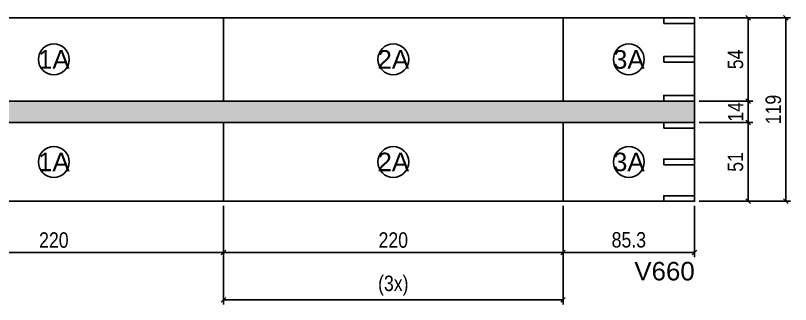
# Model space of a CAD drawing. Extents: x 3309 to 9563, y -2522 to 14608.
# Drawn here: x 7054 to 7556, y 8282 to 8470 of the extents above; entities that cross this region are included whole.
import ezdxf
from ezdxf.enums import TextEntityAlignment as Align

# ---------------------------------------------------------------- set-up
doc = ezdxf.new("R2010")
doc.units = 0
doc.header["$PDMODE"] = 35
doc.header["$PDSIZE"] = -10
for name, color, linetype in [('5', 5, 'Continuous'), ('COTA', 241, 'Continuous'), ('Painéis', 200, 'Continuous'), ('Romaneio', 10, 'Continuous')]:
    doc.layers.add(name, color=color, linetype=linetype)
doc.styles.add('ARIAL', font='arial.ttf')
doc.styles.add('COTA TECNICA', font='techl___.ttf', dxfattribs={"height": 10})
doc.styles.get("Standard").update_dxf_attribs({"font": 'arial.ttf'})
doc.dimstyles.new('PAINEL', dxfattribs={"dimtxt": 10, "dimasz": 3, "dimexe": 3, "dimexo": 3, "dimgap": 3, "dimtad": 1, "dimdec": 1, "dimzin": 12, "dimdsep": 46, "dimtxsty": 'COTA TECNICA', "dimblk1": 'OBLIQUE', "dimblk2": 'OBLIQUE', "dimsah": 1, "dimcen": 0.9, "dimclrd": 4, "dimclre": 4, "dimclrt": 240, "dimadec": 1, "dimazin": 3, "dimtfac": 1, "dimtdec": 1, "dimtmove": 0, "dimatfit": 3, "dimfxl": 1, "dimtolj": 1, "dimtzin": 12, "dimarcsym": 0})

# ---------------------------------------------------------------- blocks, each defined once
blk = doc.blocks.new('_Oblique')
at = {"color": 0, "linetype": 'ByBlock', "lineweight": -2}
blk.add_line((-0.5, -0.5), (0.5, 0.5), dxfattribs=at)
blk = doc.blocks.new('*D2804')
at = {"layer": 'COTA', "color": 4, "lineweight": -2, "transparency": 16777216}
for p, q in [((6968.86, 8346.34), (6968.86, 8312.99)), ((7188.86, 8346.34), (7188.86, 8312.99)), ((6968.86, 8315.99), (7188.86, 8315.99))]:
    blk.add_line(p, q, dxfattribs=at)
at = {"layer": 'Defpoints', "color": 0, "transparency": 16777216}
for p in [(6968.86, 8349.34), (7188.86, 8349.34), (7188.86, 8315.99)]:
    blk.add_point(p, dxfattribs=at)
at = {"layer": 'COTA', "color": 4, "lineweight": -2, "transparency": 16777216, "xscale": 3, "yscale": 3, "zscale": 3, "rotation": 180}
blk.add_blockref('_Oblique', (6968.86, 8315.99), dxfattribs=at)
at = {"layer": 'COTA', "color": 4, "lineweight": -2, "transparency": 16777216, "xscale": 3, "yscale": 3, "zscale": 3}
blk.add_blockref('_Oblique', (7188.86, 8315.99), dxfattribs=at)
at = {"layer": 'COTA', "color": 240, "transparency": 16777216, "insert": (7078.86, 8324.09), "char_height": 10, "attachment_point": 5, "style": 'COTA TECNICA'}
blk.add_mtext('\\A1;220', dxfattribs=at)
blk = doc.blocks.new('*D2805')
at = {"layer": 'COTA', "color": 4, "lineweight": -2, "transparency": 16777216}
for p, q in [((7408.86, 8346.34), (7408.86, 8312.99)), ((7494.16, 8346.34), (7494.16, 8312.99)), ((7408.86, 8315.99), (7494.16, 8315.99))]:
    blk.add_line(p, q, dxfattribs=at)
at = {"layer": 'Defpoints', "color": 0, "transparency": 16777216}
for p in [(7408.86, 8349.34), (7494.16, 8349.34), (7494.16, 8315.99)]:
    blk.add_point(p, dxfattribs=at)
at = {"layer": 'COTA', "color": 4, "lineweight": -2, "transparency": 16777216, "xscale": 3, "yscale": 3, "zscale": 3, "rotation": 180}
blk.add_blockref('_Oblique', (7408.86, 8315.99), dxfattribs=at)
at = {"layer": 'COTA', "color": 4, "lineweight": -2, "transparency": 16777216, "xscale": 3, "yscale": 3, "zscale": 3}
blk.add_blockref('_Oblique', (7494.16, 8315.99), dxfattribs=at)
at = {"layer": 'COTA', "color": 240, "transparency": 16777216, "insert": (7451.51, 8324.23), "char_height": 10, "attachment_point": 5, "style": 'COTA TECNICA'}
blk.add_mtext('\\A1;85.3', dxfattribs=at)
blk = doc.blocks.new('*D2806')
at = {"layer": 'COTA', "color": 4, "lineweight": -2, "transparency": 16777216}
for p, q in [((7188.86, 8346.34), (7188.86, 8312.99)), ((7408.86, 8346.34), (7408.86, 8312.99)), ((7188.86, 8315.99), (7408.86, 8315.99))]:
    blk.add_line(p, q, dxfattribs=at)
at = {"layer": 'Defpoints', "color": 0, "transparency": 16777216}
for p in [(7188.86, 8349.34), (7408.86, 8349.34), (7408.86, 8315.99)]:
    blk.add_point(p, dxfattribs=at)
at = {"layer": 'COTA', "color": 4, "lineweight": -2, "transparency": 16777216, "xscale": 3, "yscale": 3, "zscale": 3, "rotation": 180}
blk.add_blockref('_Oblique', (7188.86, 8315.99), dxfattribs=at)
at = {"layer": 'COTA', "color": 4, "lineweight": -2, "transparency": 16777216, "xscale": 3, "yscale": 3, "zscale": 3}
blk.add_blockref('_Oblique', (7408.86, 8315.99), dxfattribs=at)
at = {"layer": 'COTA', "color": 240, "transparency": 16777216, "insert": (7298.86, 8324.09), "char_height": 10, "attachment_point": 5, "style": 'COTA TECNICA'}
blk.add_mtext('\\A1;220', dxfattribs=at)
blk = doc.blocks.new('*D2807')
at = {"layer": 'COTA', "color": 4, "lineweight": -2, "transparency": 16777216}
for p, q in [((7188.86, 8346.34), (7188.86, 8282.34)), ((7408.86, 8346.34), (7408.86, 8282.34)), ((7188.86, 8285.34), (7408.86, 8285.34))]:
    blk.add_line(p, q, dxfattribs=at)
at = {"layer": 'Defpoints', "color": 0, "transparency": 16777216}
for p in [(7188.86, 8349.34), (7408.86, 8349.34), (7408.86, 8285.34)]:
    blk.add_point(p, dxfattribs=at)
at = {"layer": 'COTA', "color": 4, "lineweight": -2, "transparency": 16777216, "xscale": 3, "yscale": 3, "zscale": 3, "rotation": 180}
blk.add_blockref('_Oblique', (7188.86, 8285.34), dxfattribs=at)
at = {"layer": 'COTA', "color": 4, "lineweight": -2, "transparency": 16777216, "xscale": 3, "yscale": 3, "zscale": 3}
blk.add_blockref('_Oblique', (7408.86, 8285.34), dxfattribs=at)
at = {"layer": 'COTA', "color": 240, "transparency": 16777216, "insert": (7298.86, 8294.56), "char_height": 10, "attachment_point": 5, "style": 'COTA TECNICA'}
blk.add_mtext('\\A1;(3x)', dxfattribs=at)
blk = doc.blocks.new('*D2803')
at = {"layer": 'COTA', "color": 4, "lineweight": -2, "transparency": 16777216}
for p, q in [((7497.16, 8468.34), (7531.78, 8468.34)), ((7528.78, 8468.34), (7528.78, 8414.34)), ((7497.16, 8414.34), (7531.78, 8414.34))]:
    blk.add_line(p, q, dxfattribs=at)
at = {"layer": 'Defpoints', "color": 0, "transparency": 16777216}
for p in [(7494.16, 8468.34), (7494.16, 8414.34), (7528.78, 8414.34)]:
    blk.add_point(p, dxfattribs=at)
at = {"layer": 'COTA', "color": 4, "lineweight": -2, "transparency": 16777216, "xscale": 3, "yscale": 3, "zscale": 3}
for p, rotation in [((7528.78, 8468.34), 90), ((7528.78, 8414.34), 270)]:
    blk.add_blockref('_Oblique', p, dxfattribs=dict(at, rotation=rotation))
at = {"layer": 'COTA', "color": 240, "transparency": 16777216, "insert": (7520.67, 8441.34), "char_height": 10, "attachment_point": 5, "rotation": 90, "style": 'COTA TECNICA'}
blk.add_mtext('\\A1;54', dxfattribs=at)
blk = doc.blocks.new('*D2808')
at = {"layer": 'COTA', "color": 4, "lineweight": -2, "transparency": 16777216}
for p, q in [((7497.16, 8400.34), (7531.78, 8400.34)), ((7528.78, 8400.34), (7528.78, 8349.34)), ((7497.16, 8349.34), (7531.78, 8349.34))]:
    blk.add_line(p, q, dxfattribs=at)
at = {"layer": 'Defpoints', "color": 0, "transparency": 16777216}
for p in [(7494.16, 8400.34), (7494.16, 8349.34), (7528.78, 8349.34)]:
    blk.add_point(p, dxfattribs=at)
at = {"layer": 'COTA', "color": 4, "lineweight": -2, "transparency": 16777216, "xscale": 3, "yscale": 3, "zscale": 3}
for p, rotation in [((7528.78, 8400.34), 90), ((7528.78, 8349.34), 270)]:
    blk.add_blockref('_Oblique', p, dxfattribs=dict(at, rotation=rotation))
at = {"layer": 'COTA', "color": 240, "transparency": 16777216, "insert": (7520.67, 8374.84), "char_height": 10, "attachment_point": 5, "rotation": 90, "style": 'COTA TECNICA'}
blk.add_mtext('\\A1;51', dxfattribs=at)
blk = doc.blocks.new('*D2809')
at = {"layer": 'COTA', "color": 4, "lineweight": -2, "transparency": 16777216}
for p, q in [((7497.16, 8414.34), (7531.78, 8414.34)), ((7528.78, 8400.34), (7528.78, 8414.34)), ((7497.16, 8400.34), (7531.78, 8400.34))]:
    blk.add_line(p, q, dxfattribs=at)
at = {"layer": 'Defpoints', "color": 0, "transparency": 16777216}
for p in [(7494.16, 8414.34), (7528.78, 8414.34), (7494.16, 8400.34)]:
    blk.add_point(p, dxfattribs=at)
at = {"layer": 'COTA', "color": 4, "lineweight": -2, "transparency": 16777216, "xscale": 3, "yscale": 3, "zscale": 3}
for p, rotation in [((7528.78, 8414.34), 90), ((7528.78, 8400.34), 270)]:
    blk.add_blockref('_Oblique', p, dxfattribs=dict(at, rotation=rotation))
at = {"layer": 'COTA', "color": 240, "transparency": 16777216, "insert": (7520.7, 8407.34), "char_height": 10, "attachment_point": 5, "rotation": 90, "style": 'COTA TECNICA'}
blk.add_mtext('\\A1;14', dxfattribs=at)
blk = doc.blocks.new('*D2810')
at = {"layer": 'COTA', "color": 4, "lineweight": -2, "transparency": 16777216}
for p, q in [((7497.16, 8468.34), (7556.3, 8468.34)), ((7553.3, 8349.34), (7553.3, 8468.34)), ((7497.16, 8349.34), (7556.3, 8349.34))]:
    blk.add_line(p, q, dxfattribs=at)
at = {"layer": 'Defpoints', "color": 0, "transparency": 16777216}
for p in [(7494.16, 8468.34), (7553.3, 8468.34), (7494.16, 8349.34)]:
    blk.add_point(p, dxfattribs=at)
at = {"layer": 'COTA', "color": 4, "lineweight": -2, "transparency": 16777216, "xscale": 3, "yscale": 3, "zscale": 3}
for p, rotation in [((7553.3, 8468.34), 90), ((7553.3, 8349.34), 270)]:
    blk.add_blockref('_Oblique', p, dxfattribs=dict(at, rotation=rotation))
at = {"layer": 'COTA', "color": 240, "transparency": 16777216, "insert": (7545.21, 8408.84), "char_height": 10, "attachment_point": 5, "rotation": 90, "style": 'COTA TECNICA'}
blk.add_mtext('\\A1;119', dxfattribs=at)

msp = doc.modelspace()

# ---------------------------------------------------------------- hatches: boundary and pattern name
at = {"layer": 'COTA'}
h = msp.add_hatch(dxfattribs=at)
h.set_pattern_fill('AR-CONC', color=256, scale=0.03)
h.set_pattern_definition([(50, (3152.0676, 854.4186), (5.46554, -0.4781726), [0.5715, -6.2865]), (355, (3152.0676, 854.4186), (-1.0573026, 5.7317054), [0.4572, -5.0292175]), (100.451445, (3152.523, 854.3787), (4.4082374, 5.2535326), [0.4857003, -5.3427073]), (46.1842, (3152.0676, 855.9426), (8.132371, -1.26127), [0.85725, -9.42975]), (96.63556, (3152.745, 855.8375), (7.122124, 7.422784), [0.728551, -8.014068]), (351.18415, (3152.068, 855.9426), (7.122124, 7.422784), [0.685799, -7.543792]), (21, (3152.8296, 855.5616), (4.5484317, -3.067956), [0.5715, -6.2865]), (326, (3152.8296, 855.5616), (1.854061, 5.525639), [0.4572, -5.0292]), (71.451445, (3153.2087, 855.306), (6.4024926, 2.457683), [0.4857003, -5.342698]), (37.5, (3152.0676, 854.4186), (0.0926581, 2.53665117), [0, -4.96824, 0, -5.1054, 0, -5.04825]), (7.5, (3152.0676, 854.4186), (2.0045899, 3.00541724), [0, -2.91084, 0, -4.85394, 0, -1.92405]), (327.5, (3150.3684, 854.4186), (4.06771786, -0.1718623), [0, -1.905, 0, -5.9436, 0, -7.8867]), (317.5, (3149.6064, 854.4186), (4.4438754, 0.7627947), [0, -2.4765, 0, -3.94716, 0, -5.6007])])
h.paths.add_polyline_path([(7494.16, 8400.34), (7494.16, 8414.34), (6968.86, 8414.34), (6968.86, 8400.34)])

# ---------------------------------------------------------------- linework, layer by layer
msp.add_line((7494.16, 8400.34), (7494.16, 8414.34), dxfattribs=at)
at = {"layer": 'Painéis', "linetype": 'ByBlock'}
for p, q in [((7494.16, 8468.34), (6968.86, 8468.34)), ((7188.86, 8468.34), (7188.86, 8414.34)), ((7408.86, 8414.34), (7408.86, 8468.34)), ((7494.16, 8414.34), (7494.16, 8468.34)), ((6968.86, 8414.34), (7494.16, 8414.34)), ((7494.16, 8400.34), (6968.86, 8400.34)), ((7188.86, 8400.34), (7188.86, 8349.34)), ((7408.86, 8349.34), (7408.86, 8400.34)), ((7494.16, 8349.34), (7494.16, 8400.34)), ((6968.86, 8349.34), (7494.16, 8349.34))]:
    msp.add_line(p, q, dxfattribs=at)
for points in [[(7474.16, 8464.74), (7494.16, 8464.74), (7494.16, 8468.34), (7474.16, 8468.34)], [(7474.16, 8439.54), (7494.16, 8439.54), (7494.16, 8443.14), (7474.16, 8443.14)], [(7474.16, 8414.34), (7494.16, 8414.34), (7494.16, 8417.94), (7474.16, 8417.94)], [(7474.16, 8396.74), (7494.16, 8396.74), (7494.16, 8400.34), (7474.16, 8400.34)], [(7474.16, 8373.04), (7494.16, 8373.04), (7494.16, 8376.64), (7474.16, 8376.64)], [(7474.16, 8349.34), (7494.16, 8349.34), (7494.16, 8352.94), (7474.16, 8352.94)]]:
    msp.add_lwpolyline(points, close=True, dxfattribs=at)
at = {"layer": 'Romaneio', "color": 1, "linetype": 'ByBlock'}
for centre in [(7078.86, 8441.34), (7298.86, 8441.34), (7451.51, 8441.34), (7078.86, 8374.84), (7298.86, 8374.84), (7451.51, 8374.84)]:
    msp.add_circle(centre, 10, dxfattribs=at)

# ---------------------------------------------------------------- texts
at = {"layer": '5', "linetype": 'Continuous'}
msp.add_text('V660', height=12, rotation=0, dxfattribs=at).set_placement((7455.09, 8297.98))
at = {"layer": 'Romaneio', "color": 255, "linetype": 'ByBlock', "style": 'ARIAL'}
for s, p in [('1A', (7078.86, 8441.34)), ('2A', (7298.86, 8441.34)), ('3A', (7451.51, 8441.34)), ('1A', (7078.86, 8374.84)), ('2A', (7298.86, 8374.84)), ('3A', (7451.51, 8374.84))]:
    msp.add_text(s, height=12, dxfattribs=at).set_placement(p, align=Align.MIDDLE_CENTER)

# ---------------------------------------------------------------- dimensions: what is measured, and where the dimension line sits
at = {"layer": 'COTA'}
dim = msp.add_linear_dim(base=(7528.78, 8414.34), p1=(7494.16, 8468.34), p2=(7494.16, 8414.34), angle=90, dimstyle='PAINEL', override={"dimtmove": 1}, dxfattribs=at)
dim.commit()
dim.dimension.update_dxf_attribs({"geometry": '*D2803', "text_midpoint": (7520.67, 8441.34)})
for base, p1, p2, picture, middle in [((7553.3, 8468.34), (7494.16, 8349.34), (7494.16, 8468.34), '*D2810', (7545.21, 8408.84)), ((7528.78, 8349.34), (7494.16, 8400.34), (7494.16, 8349.34), '*D2808', (7520.67, 8374.84))]:
    dim = msp.add_linear_dim(base=base, p1=p1, p2=p2, angle=90, dimstyle='PAINEL', dxfattribs=at)
    dim.commit()
    dim.dimension.update_dxf_attribs({"geometry": picture, "text_midpoint": middle})
dim = msp.add_linear_dim(base=(7528.78, 8414.34), p1=(7494.16, 8400.34), p2=(7494.16, 8414.34), angle=90, dimstyle='PAINEL', dxfattribs=at)
dim.commit()
dim.dimension.update_dxf_attribs({"geometry": '*D2809', "text_midpoint": (7528.78, 8407.34), "dimtype": 160})
for base, p1, p2, picture, middle in [((7188.86, 8315.99), (6968.86, 8349.34), (7188.86, 8349.34), '*D2804', (7078.86, 8324.09)), ((7408.86, 8315.99), (7188.86, 8349.34), (7408.86, 8349.34), '*D2806', (7298.86, 8324.09))]:
    dim = msp.add_linear_dim(base=base, p1=p1, p2=p2, dimstyle='PAINEL', dxfattribs=at)
    dim.commit()
    dim.dimension.update_dxf_attribs({"geometry": picture, "text_midpoint": middle})
dim = msp.add_linear_dim(base=(7408.86, 8285.34), p1=(7188.86, 8349.34), p2=(7408.86, 8349.34), text='(3x)', dimstyle='PAINEL', dxfattribs=at)
dim.commit()
dim.dimension.update_dxf_attribs({"geometry": '*D2807', "text_midpoint": (7298.86, 8294.56)})
dim = msp.add_linear_dim(base=(7494.16, 8315.99), p1=(7408.86, 8349.34), p2=(7494.16, 8349.34), dimstyle='PAINEL', override={"dimtmove": 1}, dxfattribs=at)
dim.commit()
dim.dimension.update_dxf_attribs({"geometry": '*D2805', "text_midpoint": (7451.51, 8324.23)})

doc.saveas('drawing.dxf')
